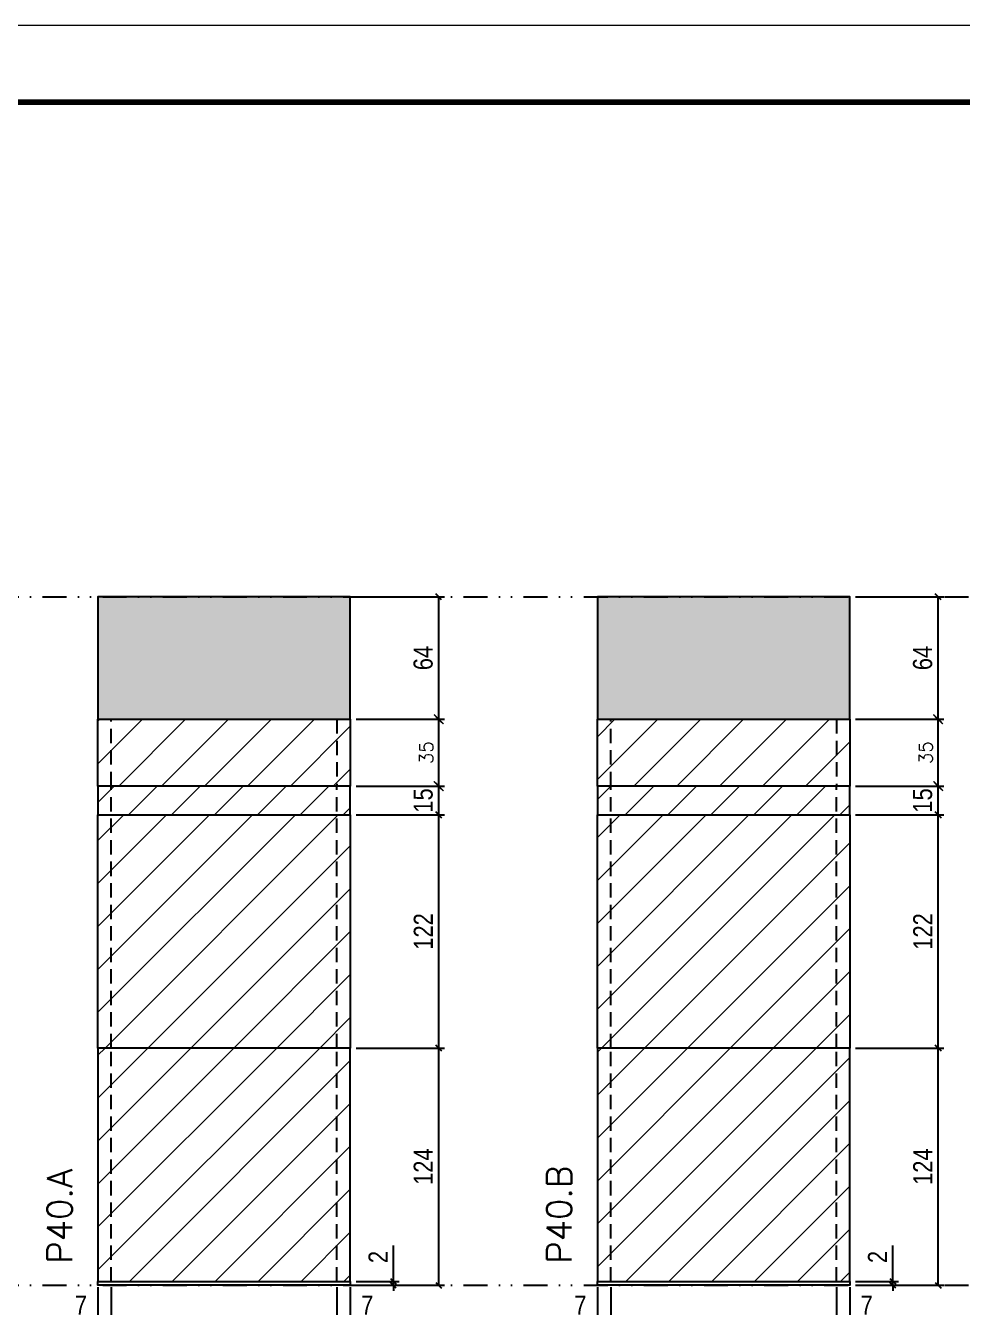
# Model space of a CAD drawing. Extents: x 2949 to 9203, y -16089 to 12527.
# Drawn here: x 6653 to 7143, y -778 to -108 of the extents above; entities that cross this region are included whole.
import ezdxf

# ---------------------------------------------------------------- set-up
doc = ezdxf.new("R2010")
doc.units = 0
for name, pattern in [('DASHED', [0.75, 0.5, -0.25]), ('DIVIDE2', [0.625, 0.25, -0.125, 0, -0.125, 0, -0.125]), ('HIDDEN', [0.375, 0.25, -0.125])]:
    doc.linetypes.add(name, pattern=pattern)
for name, color, linetype in [('COTA', 241, 'Continuous'), ('FUNDOS', 1, 'Continuous'), ('Nível', 160, 'Continuous'), ('Painéis', 200, 'Continuous'), ('Sarrafo de Pressão', 42, 'HIDDEN')]:
    doc.layers.add(name, color=color, linetype=linetype)
for name, color, linetype, lineweight in [('Folhas', 255, 'Continuous', 9), ('Hachura', 251, 'Continuous', 9), ('SARRAFO DE PRESSAO', 251, 'DASHED', 9), ('Texto Seção', 7, 'Continuous', 15)]:
    doc.layers.add(name, color=color, linetype=linetype, lineweight=lineweight)
doc.styles.add('COTA TECNICA', font='techl___.ttf', dxfattribs={"height": 10})
doc.styles.add('COTA TECNICA-50', font='techl___.ttf', dxfattribs={"height": 10})
doc.styles.add('REGUA-120', font='ROMANS.shx', dxfattribs={"height": 15})
doc.styles.add('ROMANS', font='romans.shx')
doc.dimstyles.new('COTA PAINEL-50', dxfattribs={"dimtxt": 10, "dimasz": 3, "dimexe": 3, "dimexo": 3, "dimgap": 3, "dimtad": 1, "dimdec": 1, "dimzin": 12, "dimdsep": 46, "dimtxsty": 'COTA TECNICA-50', "dimblk1": 'OBLIQUE', "dimblk2": 'OBLIQUE', "dimsah": 1, "dimcen": 0.9, "dimclrd": 4, "dimclre": 4, "dimclrt": 240, "dimadec": 1, "dimazin": 3, "dimtfac": 1, "dimtdec": 1, "dimtmove": 0, "dimatfit": 3, "dimfxl": 1, "dimtolj": 1, "dimtzin": 12, "dimarcsym": 0})
doc.dimstyles.new('Cota Paínel', dxfattribs={"dimtxt": 7, "dimasz": 5, "dimexe": 3, "dimexo": 3, "dimgap": 3, "dimtad": 1, "dimdec": 1, "dimzin": 12, "dimdsep": 46, "dimtxsty": 'ROMANS', "dimblk": 'ARCHTICK', "dimcen": 0, "dimclrd": 4, "dimclre": 4, "dimclrt": 1, "dimadec": 1, "dimazin": 3, "dimtfac": 1, "dimtdec": 1, "dimtmove": 0, "dimatfit": 3, "dimldrblk": 'OBLIQUE', "dimfxl": 1, "dimtolj": 1, "dimtzin": 12, "dimarcsym": 0})
doc.dimstyles.new('PAINEL', dxfattribs={"dimtxt": 10, "dimasz": 3, "dimexe": 3, "dimexo": 3, "dimgap": 3, "dimtad": 1, "dimdec": 1, "dimzin": 12, "dimdsep": 46, "dimtxsty": 'COTA TECNICA', "dimblk1": 'OBLIQUE', "dimblk2": 'OBLIQUE', "dimsah": 1, "dimcen": 0.9, "dimclrd": 4, "dimclre": 4, "dimclrt": 240, "dimadec": 1, "dimazin": 3, "dimtfac": 1, "dimtdec": 1, "dimtmove": 0, "dimatfit": 3, "dimfxl": 1, "dimtolj": 1, "dimtzin": 12, "dimarcsym": 0})
pattern_1 = [(45, (-126113.372, -33050.646), (-11.2253202, 11.2253202), [])]
pattern_2 = [(45, (-126168.025, -33050.646), (-11.2253202, 11.2253202), [])]

# ---------------------------------------------------------------- blocks, each defined once
blk = doc.blocks.new('9999999999')
at = {"layer": 'Folhas'}
blk.add_lwpolyline([(98138.98, 34190.21), (99623.98, 34190.21), (99623.98, 35240.21), (98138.98, 35240.21)], close=True, dxfattribs=at)
at = {"layer": 'Folhas', "color": 30, "const_width": 3}
blk.add_lwpolyline([(98213.98, 34230.21), (99583.98, 34230.21), (99583.98, 35200.21), (98213.98, 35200.21)], close=True, dxfattribs=at)
blk = doc.blocks.new('_Oblique')
at = {"color": 0, "linetype": 'ByBlock', "lineweight": -2}
blk.add_line((-0.5, -0.5), (0.5, 0.5), dxfattribs=at)
blk = doc.blocks.new('*D1745')
at = {"layer": 'COTA', "color": 4, "lineweight": -2, "transparency": 16777216}
for p, q in [((6690.49, -767.31), (6690.49, -821.48)), ((6822.49, -767.31), (6822.49, -821.48)), ((6690.49, -818.48), (6822.49, -818.48))]:
    blk.add_line(p, q, dxfattribs=at)
at = {"layer": 'Defpoints', "color": 0, "transparency": 16777216}
for p in [(6690.49, -764.31), (6822.49, -764.31), (6822.49, -818.48)]:
    blk.add_point(p, dxfattribs=at)
at = {"layer": 'COTA', "color": 4, "lineweight": -2, "transparency": 16777216, "xscale": 3, "yscale": 3, "zscale": 3, "rotation": 180}
blk.add_blockref('_Oblique', (6690.49, -818.48), dxfattribs=at)
at = {"layer": 'COTA', "color": 4, "lineweight": -2, "transparency": 16777216, "xscale": 3, "yscale": 3, "zscale": 3}
blk.add_blockref('_Oblique', (6822.49, -818.48), dxfattribs=at)
at = {"layer": 'COTA', "color": 240, "transparency": 16777216, "insert": (6756.49, -810.26), "char_height": 10, "attachment_point": 5, "style": 'COTA TECNICA'}
blk.add_mtext('\\A1;132', dxfattribs=at)
blk = doc.blocks.new('*D1746')
at = {"layer": 'COTA', "color": 4, "lineweight": -2, "transparency": 16777216}
for p, q in [((6825.49, -406.31), (6871.73, -406.31)), ((6868.73, -470.31), (6868.73, -406.31)), ((6825.49, -470.31), (6871.73, -470.31))]:
    blk.add_line(p, q, dxfattribs=at)
at = {"layer": 'Defpoints', "color": 0, "transparency": 16777216}
for p in [(6822.49, -406.31), (6868.73, -406.31), (6822.49, -470.31)]:
    blk.add_point(p, dxfattribs=at)
at = {"layer": 'COTA', "color": 4, "lineweight": -2, "transparency": 16777216, "xscale": 3, "yscale": 3, "zscale": 3}
for p, rotation in [((6868.73, -406.31), 90), ((6868.73, -470.31), 270)]:
    blk.add_blockref('_Oblique', p, dxfattribs=dict(at, rotation=rotation))
at = {"layer": 'COTA', "color": 240, "transparency": 16777216, "insert": (6860.62, -438.31), "char_height": 10, "attachment_point": 5, "rotation": 90, "style": 'COTA TECNICA'}
blk.add_mtext('\\A1;64', dxfattribs=at)
blk = doc.blocks.new('*D1747')
at = {"layer": 'COTA', "color": 4, "lineweight": -2, "transparency": 16777216}
for p, q in [((6825.49, -642.31), (6871.73, -642.31)), ((6868.73, -766.31), (6868.73, -642.31)), ((6825.49, -766.31), (6871.73, -766.31))]:
    blk.add_line(p, q, dxfattribs=at)
at = {"layer": 'Defpoints', "color": 0, "transparency": 16777216}
for p in [(6822.49, -642.31), (6868.73, -642.31), (6822.49, -766.31)]:
    blk.add_point(p, dxfattribs=at)
at = {"layer": 'COTA', "color": 4, "lineweight": -2, "transparency": 16777216, "xscale": 3, "yscale": 3, "zscale": 3}
for p, rotation in [((6868.73, -642.31), 90), ((6868.73, -766.31), 270)]:
    blk.add_blockref('_Oblique', p, dxfattribs=dict(at, rotation=rotation))
at = {"layer": 'COTA', "color": 240, "transparency": 16777216, "insert": (6860.65, -704.31), "char_height": 10, "attachment_point": 5, "rotation": 90, "style": 'COTA TECNICA-50'}
blk.add_mtext('\\A1;124', dxfattribs=at)
blk = doc.blocks.new('*D1748')
at = {"layer": 'COTA', "color": 4, "lineweight": -2, "transparency": 16777216}
for p, q in [((6845.01, -764.31), (6845.01, -745.51)), ((6825.49, -764.31), (6848.01, -764.31)), ((6825.49, -766.31), (6848.01, -766.31)), ((6845.01, -766.31), (6845.01, -764.31)), ((6845.01, -766.31), (6845.01, -769.31))]:
    blk.add_line(p, q, dxfattribs=at)
at = {"layer": 'Defpoints', "color": 0, "transparency": 16777216}
for p in [(6822.49, -764.31), (6822.49, -766.31), (6845.01, -766.31)]:
    blk.add_point(p, dxfattribs=at)
at = {"layer": 'COTA', "color": 4, "lineweight": -2, "transparency": 16777216, "xscale": 3, "yscale": 3, "zscale": 3}
for p, rotation in [((6845.01, -764.31), 270), ((6845.01, -766.31), 90)]:
    blk.add_blockref('_Oblique', p, dxfattribs=dict(at, rotation=rotation))
at = {"layer": 'COTA', "color": 240, "transparency": 16777216, "insert": (6837.01, -751.56), "char_height": 10, "attachment_point": 5, "rotation": 90, "style": 'COTA TECNICA-50'}
blk.add_mtext('\\A1;2', dxfattribs=at)
blk = doc.blocks.new('*D1749')
at = {"layer": 'COTA', "color": 4, "linetype": 'ByBlock', "lineweight": -2, "transparency": 16777216}
for p, q in [((6825.49, -520.31), (6871.73, -520.31)), ((6868.73, -642.31), (6868.73, -520.31)), ((6825.49, -642.31), (6871.73, -642.31))]:
    blk.add_line(p, q, dxfattribs=at)
at = {"layer": 'Defpoints', "color": 0, "linetype": 'ByBlock', "transparency": 16777216}
for p in [(6822.49, -520.31), (6868.73, -520.31), (6822.49, -642.31)]:
    blk.add_point(p, dxfattribs=at)
at = {"layer": 'COTA', "color": 4, "linetype": 'ByBlock', "lineweight": -2, "transparency": 16777216, "xscale": 3, "yscale": 3, "zscale": 3}
for p, rotation in [((6868.73, -520.31), 90), ((6868.73, -642.31), 270)]:
    blk.add_blockref('_Oblique', p, dxfattribs=dict(at, rotation=rotation))
at = {"layer": 'COTA', "color": 240, "linetype": 'ByBlock', "transparency": 16777216, "insert": (6860.67, -581.31), "char_height": 10, "attachment_point": 5, "rotation": 90, "style": 'COTA TECNICA'}
blk.add_mtext('\\A1;122', dxfattribs=at)
blk = doc.blocks.new('*D1750')
at = {"layer": 'COTA', "color": 4, "lineweight": -2, "transparency": 16777216}
for p, q in [((6690.49, -769.31), (6690.49, -787.82)), ((6697.49, -767.31), (6697.49, -787.82)), ((6690.49, -784.82), (6675.76, -784.82)), ((6697.49, -784.82), (6690.49, -784.82))]:
    blk.add_line(p, q, dxfattribs=at)
at = {"layer": 'Defpoints', "color": 0, "transparency": 16777216}
for p in [(6690.49, -766.31), (6697.49, -764.31), (6690.49, -784.82)]:
    blk.add_point(p, dxfattribs=at)
at = {"layer": 'COTA', "color": 4, "lineweight": -2, "transparency": 16777216, "xscale": 3, "yscale": 3, "zscale": 3, "rotation": 180}
blk.add_blockref('_Oblique', (6690.49, -784.82), dxfattribs=at)
at = {"layer": 'COTA', "color": 4, "lineweight": -2, "transparency": 16777216, "xscale": 3, "yscale": 3, "zscale": 3}
blk.add_blockref('_Oblique', (6697.49, -784.82), dxfattribs=at)
at = {"layer": 'COTA', "color": 240, "transparency": 16777216, "insert": (6681.62, -776.75), "char_height": 10, "attachment_point": 5, "style": 'COTA TECNICA-50'}
blk.add_mtext('\\A1;7', dxfattribs=at)
blk = doc.blocks.new('*D1751')
at = {"layer": 'COTA', "color": 4, "lineweight": -2, "transparency": 16777216}
for p, q in [((6815.49, -767.31), (6815.49, -787.82)), ((6822.49, -769.31), (6822.49, -787.82)), ((6815.49, -784.82), (6822.49, -784.82)), ((6822.49, -784.82), (6837.22, -784.82))]:
    blk.add_line(p, q, dxfattribs=at)
at = {"layer": 'Defpoints', "color": 0, "transparency": 16777216}
for p in [(6815.49, -764.31), (6822.49, -766.31), (6822.49, -784.82)]:
    blk.add_point(p, dxfattribs=at)
at = {"layer": 'COTA', "color": 4, "lineweight": -2, "transparency": 16777216, "xscale": 3, "yscale": 3, "zscale": 3, "rotation": 180}
blk.add_blockref('_Oblique', (6815.49, -784.82), dxfattribs=at)
at = {"layer": 'COTA', "color": 4, "lineweight": -2, "transparency": 16777216, "xscale": 3, "yscale": 3, "zscale": 3}
blk.add_blockref('_Oblique', (6822.49, -784.82), dxfattribs=at)
at = {"layer": 'COTA', "color": 240, "transparency": 16777216, "insert": (6831.35, -776.75), "char_height": 10, "attachment_point": 5, "style": 'COTA TECNICA-50'}
blk.add_mtext('\\A1;7', dxfattribs=at)
blk = doc.blocks.new('*D1773')
at = {"layer": 'Defpoints', "color": 0, "linetype": 'ByBlock', "transparency": 16777216}
for p in [(6822.49, -505.31), (6868.73, -505.31), (6822.49, -520.31)]:
    blk.add_point(p, dxfattribs=at)
at = {"layer": 'FUNDOS', "color": 4, "linetype": 'ByBlock', "lineweight": -2, "transparency": 16777216}
for p, q in [((6825.49, -505.31), (6871.73, -505.31)), ((6868.73, -520.31), (6868.73, -505.31)), ((6825.49, -520.31), (6871.73, -520.31))]:
    blk.add_line(p, q, dxfattribs=at)
at = {"layer": 'FUNDOS', "color": 4, "linetype": 'ByBlock', "lineweight": -2, "transparency": 16777216, "xscale": 3, "yscale": 3, "zscale": 3}
for p, rotation in [((6868.73, -505.31), 90), ((6868.73, -520.31), 270)]:
    blk.add_blockref('_Oblique', p, dxfattribs=dict(at, rotation=rotation))
at = {"layer": 'FUNDOS', "color": 240, "linetype": 'ByBlock', "transparency": 16777216, "insert": (6860.62, -512.81), "char_height": 10, "attachment_point": 5, "rotation": 90, "style": 'COTA TECNICA'}
blk.add_mtext('\\A1;15', dxfattribs=at)
blk = doc.blocks.new('*D1752')
at = {"layer": 'COTA', "color": 4, "lineweight": -2, "transparency": 16777216}
for p, q in [((6951.71, -767.31), (6951.71, -821.48)), ((7083.71, -767.31), (7083.71, -821.48)), ((6951.71, -818.48), (7083.71, -818.48))]:
    blk.add_line(p, q, dxfattribs=at)
at = {"layer": 'Defpoints', "color": 0, "transparency": 16777216}
for p in [(6951.71, -764.31), (7083.71, -764.31), (7083.71, -818.48)]:
    blk.add_point(p, dxfattribs=at)
at = {"layer": 'COTA', "color": 4, "lineweight": -2, "transparency": 16777216, "xscale": 3, "yscale": 3, "zscale": 3, "rotation": 180}
blk.add_blockref('_Oblique', (6951.71, -818.48), dxfattribs=at)
at = {"layer": 'COTA', "color": 4, "lineweight": -2, "transparency": 16777216, "xscale": 3, "yscale": 3, "zscale": 3}
blk.add_blockref('_Oblique', (7083.71, -818.48), dxfattribs=at)
at = {"layer": 'COTA', "color": 240, "transparency": 16777216, "insert": (7017.71, -810.26), "char_height": 10, "attachment_point": 5, "style": 'COTA TECNICA'}
blk.add_mtext('\\A1;132', dxfattribs=at)
blk = doc.blocks.new('*D1753')
at = {"layer": 'COTA', "color": 4, "lineweight": -2, "transparency": 16777216}
for p, q in [((7086.71, -406.31), (7132.95, -406.31)), ((7129.95, -470.31), (7129.95, -406.31)), ((7086.71, -470.31), (7132.95, -470.31))]:
    blk.add_line(p, q, dxfattribs=at)
at = {"layer": 'Defpoints', "color": 0, "transparency": 16777216}
for p in [(7083.71, -406.31), (7129.95, -406.31), (7083.71, -470.31)]:
    blk.add_point(p, dxfattribs=at)
at = {"layer": 'COTA', "color": 4, "lineweight": -2, "transparency": 16777216, "xscale": 3, "yscale": 3, "zscale": 3}
for p, rotation in [((7129.95, -406.31), 90), ((7129.95, -470.31), 270)]:
    blk.add_blockref('_Oblique', p, dxfattribs=dict(at, rotation=rotation))
at = {"layer": 'COTA', "color": 240, "transparency": 16777216, "insert": (7121.84, -438.31), "char_height": 10, "attachment_point": 5, "rotation": 90, "style": 'COTA TECNICA'}
blk.add_mtext('\\A1;64', dxfattribs=at)
blk = doc.blocks.new('*D1754')
at = {"layer": 'COTA', "color": 4, "lineweight": -2, "transparency": 16777216}
for p, q in [((7086.71, -642.31), (7132.95, -642.31)), ((7129.95, -766.31), (7129.95, -642.31)), ((7086.71, -766.31), (7132.95, -766.31))]:
    blk.add_line(p, q, dxfattribs=at)
at = {"layer": 'Defpoints', "color": 0, "transparency": 16777216}
for p in [(7083.71, -642.31), (7129.95, -642.31), (7083.71, -766.31)]:
    blk.add_point(p, dxfattribs=at)
at = {"layer": 'COTA', "color": 4, "lineweight": -2, "transparency": 16777216, "xscale": 3, "yscale": 3, "zscale": 3}
for p, rotation in [((7129.95, -642.31), 90), ((7129.95, -766.31), 270)]:
    blk.add_blockref('_Oblique', p, dxfattribs=dict(at, rotation=rotation))
at = {"layer": 'COTA', "color": 240, "transparency": 16777216, "insert": (7121.87, -704.31), "char_height": 10, "attachment_point": 5, "rotation": 90, "style": 'COTA TECNICA-50'}
blk.add_mtext('\\A1;124', dxfattribs=at)
blk = doc.blocks.new('*D1755')
at = {"layer": 'COTA', "color": 4, "lineweight": -2, "transparency": 16777216}
for p, q in [((7106.23, -764.31), (7106.23, -745.51)), ((7086.71, -764.31), (7109.23, -764.31)), ((7086.71, -766.31), (7109.23, -766.31)), ((7106.23, -766.31), (7106.23, -764.31)), ((7106.23, -766.31), (7106.23, -769.31))]:
    blk.add_line(p, q, dxfattribs=at)
at = {"layer": 'Defpoints', "color": 0, "transparency": 16777216}
for p in [(7083.71, -764.31), (7083.71, -766.31), (7106.23, -766.31)]:
    blk.add_point(p, dxfattribs=at)
at = {"layer": 'COTA', "color": 4, "lineweight": -2, "transparency": 16777216, "xscale": 3, "yscale": 3, "zscale": 3}
for p, rotation in [((7106.23, -764.31), 270), ((7106.23, -766.31), 90)]:
    blk.add_blockref('_Oblique', p, dxfattribs=dict(at, rotation=rotation))
at = {"layer": 'COTA', "color": 240, "transparency": 16777216, "insert": (7098.23, -751.56), "char_height": 10, "attachment_point": 5, "rotation": 90, "style": 'COTA TECNICA-50'}
blk.add_mtext('\\A1;2', dxfattribs=at)
blk = doc.blocks.new('*D1756')
at = {"layer": 'COTA', "color": 4, "linetype": 'ByBlock', "lineweight": -2, "transparency": 16777216}
for p, q in [((7086.71, -520.31), (7132.95, -520.31)), ((7129.95, -642.31), (7129.95, -520.31)), ((7086.71, -642.31), (7132.95, -642.31))]:
    blk.add_line(p, q, dxfattribs=at)
at = {"layer": 'Defpoints', "color": 0, "linetype": 'ByBlock', "transparency": 16777216}
for p in [(7083.71, -520.31), (7129.95, -520.31), (7083.71, -642.31)]:
    blk.add_point(p, dxfattribs=at)
at = {"layer": 'COTA', "color": 4, "linetype": 'ByBlock', "lineweight": -2, "transparency": 16777216, "xscale": 3, "yscale": 3, "zscale": 3}
for p, rotation in [((7129.95, -520.31), 90), ((7129.95, -642.31), 270)]:
    blk.add_blockref('_Oblique', p, dxfattribs=dict(at, rotation=rotation))
at = {"layer": 'COTA', "color": 240, "linetype": 'ByBlock', "transparency": 16777216, "insert": (7121.89, -581.31), "char_height": 10, "attachment_point": 5, "rotation": 90, "style": 'COTA TECNICA'}
blk.add_mtext('\\A1;122', dxfattribs=at)
blk = doc.blocks.new('*D1757')
at = {"layer": 'COTA', "color": 4, "lineweight": -2, "transparency": 16777216}
for p, q in [((6951.71, -769.31), (6951.71, -787.82)), ((6958.71, -767.31), (6958.71, -787.82)), ((6951.71, -784.82), (6936.98, -784.82)), ((6958.71, -784.82), (6951.71, -784.82))]:
    blk.add_line(p, q, dxfattribs=at)
at = {"layer": 'Defpoints', "color": 0, "transparency": 16777216}
for p in [(6951.71, -766.31), (6958.71, -764.31), (6951.71, -784.82)]:
    blk.add_point(p, dxfattribs=at)
at = {"layer": 'COTA', "color": 4, "lineweight": -2, "transparency": 16777216, "xscale": 3, "yscale": 3, "zscale": 3, "rotation": 180}
blk.add_blockref('_Oblique', (6951.71, -784.82), dxfattribs=at)
at = {"layer": 'COTA', "color": 4, "lineweight": -2, "transparency": 16777216, "xscale": 3, "yscale": 3, "zscale": 3}
blk.add_blockref('_Oblique', (6958.71, -784.82), dxfattribs=at)
at = {"layer": 'COTA', "color": 240, "transparency": 16777216, "insert": (6942.84, -776.75), "char_height": 10, "attachment_point": 5, "style": 'COTA TECNICA-50'}
blk.add_mtext('\\A1;7', dxfattribs=at)
blk = doc.blocks.new('*D1758')
at = {"layer": 'COTA', "color": 4, "lineweight": -2, "transparency": 16777216}
for p, q in [((7076.71, -767.31), (7076.71, -787.82)), ((7083.71, -769.31), (7083.71, -787.82)), ((7076.71, -784.82), (7083.71, -784.82)), ((7083.71, -784.82), (7098.44, -784.82))]:
    blk.add_line(p, q, dxfattribs=at)
at = {"layer": 'Defpoints', "color": 0, "transparency": 16777216}
for p in [(7076.71, -764.31), (7083.71, -766.31), (7083.71, -784.82)]:
    blk.add_point(p, dxfattribs=at)
at = {"layer": 'COTA', "color": 4, "lineweight": -2, "transparency": 16777216, "xscale": 3, "yscale": 3, "zscale": 3, "rotation": 180}
blk.add_blockref('_Oblique', (7076.71, -784.82), dxfattribs=at)
at = {"layer": 'COTA', "color": 4, "lineweight": -2, "transparency": 16777216, "xscale": 3, "yscale": 3, "zscale": 3}
blk.add_blockref('_Oblique', (7083.71, -784.82), dxfattribs=at)
at = {"layer": 'COTA', "color": 240, "transparency": 16777216, "insert": (7092.57, -776.75), "char_height": 10, "attachment_point": 5, "style": 'COTA TECNICA-50'}
blk.add_mtext('\\A1;7', dxfattribs=at)
blk = doc.blocks.new('*D1774')
at = {"layer": 'Defpoints', "color": 0, "linetype": 'ByBlock', "transparency": 16777216}
for p in [(7083.71, -505.31), (7129.95, -505.31), (7083.71, -520.31)]:
    blk.add_point(p, dxfattribs=at)
at = {"layer": 'FUNDOS', "color": 4, "linetype": 'ByBlock', "lineweight": -2, "transparency": 16777216}
for p, q in [((7086.71, -505.31), (7132.95, -505.31)), ((7129.95, -520.31), (7129.95, -505.31)), ((7086.71, -520.31), (7132.95, -520.31))]:
    blk.add_line(p, q, dxfattribs=at)
at = {"layer": 'FUNDOS', "color": 4, "linetype": 'ByBlock', "lineweight": -2, "transparency": 16777216, "xscale": 3, "yscale": 3, "zscale": 3}
for p, rotation in [((7129.95, -505.31), 90), ((7129.95, -520.31), 270)]:
    blk.add_blockref('_Oblique', p, dxfattribs=dict(at, rotation=rotation))
at = {"layer": 'FUNDOS', "color": 240, "linetype": 'ByBlock', "transparency": 16777216, "insert": (7121.84, -512.81), "char_height": 10, "attachment_point": 5, "rotation": 90, "style": 'COTA TECNICA'}
blk.add_mtext('\\A1;15', dxfattribs=at)
blk = doc.blocks.new('_ArchTick')
at = {"color": 0, "linetype": 'ByBlock', "const_width": 0.15}
blk.add_lwpolyline([(-0.5, -0.5), (0.5, 0.5)], dxfattribs=at)
blk = doc.blocks.new('*D1759')
at = {"layer": 'COTA', "color": 4, "lineweight": -2, "transparency": 16777216}
for p, q in [((6825.49, -470.31), (6871.73, -470.31)), ((6868.73, -505.31), (6868.73, -470.31)), ((6825.49, -505.31), (6871.73, -505.31))]:
    blk.add_line(p, q, dxfattribs=at)
at = {"layer": 'Defpoints', "color": 0, "transparency": 16777216}
for p in [(6822.49, -470.31), (6868.73, -470.31), (6822.49, -505.31)]:
    blk.add_point(p, dxfattribs=at)
at = {"layer": 'COTA', "color": 4, "lineweight": -2, "transparency": 16777216, "xscale": 5, "yscale": 5, "zscale": 5}
for p, rotation in [((6868.73, -470.31), 90), ((6868.73, -505.31), 270)]:
    blk.add_blockref('_ArchTick', p, dxfattribs=dict(at, rotation=rotation))
at = {"layer": 'COTA', "color": 1, "transparency": 16777216, "insert": (6862.23, -487.81), "char_height": 7, "attachment_point": 5, "rotation": 90, "style": 'ROMANS'}
blk.add_mtext('\\A1;35', dxfattribs=at)
blk = doc.blocks.new('*D1760')
at = {"layer": 'COTA', "color": 4, "lineweight": -2, "transparency": 16777216}
for p, q in [((7086.71, -470.31), (7132.95, -470.31)), ((7129.95, -505.31), (7129.95, -470.31)), ((7086.71, -505.31), (7132.95, -505.31))]:
    blk.add_line(p, q, dxfattribs=at)
at = {"layer": 'Defpoints', "color": 0, "transparency": 16777216}
for p in [(7083.71, -470.31), (7129.95, -470.31), (7083.71, -505.31)]:
    blk.add_point(p, dxfattribs=at)
at = {"layer": 'COTA', "color": 4, "lineweight": -2, "transparency": 16777216, "xscale": 5, "yscale": 5, "zscale": 5}
for p, rotation in [((7129.95, -470.31), 90), ((7129.95, -505.31), 270)]:
    blk.add_blockref('_ArchTick', p, dxfattribs=dict(at, rotation=rotation))
at = {"layer": 'COTA', "color": 1, "transparency": 16777216, "insert": (7123.45, -487.81), "char_height": 7, "attachment_point": 5, "rotation": 90, "style": 'ROMANS'}
blk.add_mtext('\\A1;35', dxfattribs=at)

msp = doc.modelspace()

# ---------------------------------------------------------------- hatches: boundary and pattern name
at = {"layer": 'COTA', "linetype": 'ByBlock'}
h = msp.add_hatch(dxfattribs=at)
h.set_pattern_fill('AR-CONC', color=256, scale=0.03)
h.set_pattern_definition([(50, (-124412.596, -27275.571), (5.46554007, -0.47817257), [0.5715, -6.2865]), (355, (-124412.596, -27275.571), (-1.05730264, 5.73170536), [0.4572, -5.02921753]), (100.4514447, (-124412.1405, -27275.611), (4.40823741, 5.25353256), [0.48570026, -5.34270734]), (46.1842, (-124412.596, -27274.047), (8.13237123, -1.26126984), [0.85725, -9.42975]), (96.6355576, (-124411.918, -27274.152), (7.122124, 7.42278374), [0.7285507, -8.01406824]), (351.184151, (-124412.596, -27274.047), (7.122124, 7.42278374), [0.685799, -7.54379196]), (21, (-124411.834, -27274.428), (4.54843174, -3.06795595), [0.5715, -6.2865]), (326, (-124411.834, -27274.428), (1.85406085, 5.52563898), [0.4572, -5.0292]), (71.451445, (-124411.455, -27274.6836), (6.40249258, 2.45768307), [0.48570026, -5.34269813]), (37.5, (-124412.596, -27275.571), (0.092658098, 2.536651166), [0, -4.96824, 0, -5.1054, 0, -5.04825]), (7.5, (-124412.596, -27275.571), (2.004589875, 3.005417245), [0, -2.91084, 0, -4.85394, 0, -1.92405]), (327.5, (-124414.2953, -27275.571), (4.067717855, -0.17186232), [0, -1.905, 0, -5.9436, 0, -7.8867]), (317.5, (-124415.0573, -27275.571), (4.44387544, 0.76279473), [0, -2.4765, 0, -3.94716, 0, -5.6007])])
h.paths.add_polyline_path([(6690.49, -470.31), (6822.49, -470.31), (6822.49, -406.31), (6690.49, -406.31)])
h = msp.add_hatch(dxfattribs=at)
h.set_pattern_fill('AR-CONC', color=256, scale=0.03)
h.set_pattern_definition([(50, (-124151.3774, -27275.571), (5.46554007, -0.47817257), [0.5715, -6.2865]), (355, (-124151.3774, -27275.571), (-1.05730264, 5.73170536), [0.4572, -5.02921753]), (100.4514447, (-124150.922, -27275.611), (4.40823741, 5.25353256), [0.48570026, -5.34270734]), (46.1842, (-124151.3774, -27274.047), (8.13237123, -1.26126984), [0.85725, -9.42975]), (96.6355576, (-124150.7, -27274.152), (7.122124, 7.42278374), [0.7285507, -8.01406824]), (351.184151, (-124151.377, -27274.047), (7.122124, 7.42278374), [0.685799, -7.54379196]), (21, (-124150.6154, -27274.428), (4.54843174, -3.06795595), [0.5715, -6.2865]), (326, (-124150.6154, -27274.428), (1.85406085, 5.52563898), [0.4572, -5.0292]), (71.451445, (-124150.2363, -27274.6836), (6.40249258, 2.45768307), [0.48570026, -5.34269813]), (37.5, (-124151.3774, -27275.571), (0.092658098, 2.536651166), [0, -4.96824, 0, -5.1054, 0, -5.04825]), (7.5, (-124151.3774, -27275.571), (2.004589875, 3.005417245), [0, -2.91084, 0, -4.85394, 0, -1.92405]), (327.5, (-124153.0766, -27275.571), (4.067717855, -0.17186232), [0, -1.905, 0, -5.9436, 0, -7.8867]), (317.5, (-124153.8386, -27275.571), (4.44387544, 0.76279473), [0, -2.4765, 0, -3.94716, 0, -5.6007])])
h.paths.add_polyline_path([(6951.71, -470.31), (7083.71, -470.31), (7083.71, -406.31), (6951.71, -406.31)])
at = {"layer": 'Hachura'}
h = msp.add_hatch(dxfattribs=at)
h.set_pattern_fill('ANSI31', color=256, scale=5)
h.paths.add_polyline_path([(6822.49, -470.31), (6690.49, -470.31), (6690.49, -505.31), (6822.49, -505.31)])
h = msp.add_hatch(dxfattribs=at)
h.set_pattern_fill('ANSI31', color=256, scale=5)
h.paths.add_polyline_path([(7083.71, -470.31), (6951.71, -470.31), (6951.71, -505.31), (7083.71, -505.31)])
at = {"layer": 'Hachura', "linetype": 'ByBlock'}
h = msp.add_hatch(dxfattribs=at)
h.set_pattern_fill('ANSI31', color=256, scale=5)
h.set_pattern_definition([(45, (-126113.372, -33075.646), (-11.2253202, 11.2253202), [])])
h.paths.add_polyline_path([(6690.49, -520.31), (6822.49, -520.31), (6822.49, -505.31), (6690.49, -505.31)])
h = msp.add_hatch(dxfattribs=at)
h.set_pattern_fill('ANSI31', color=256, scale=5)
h.set_pattern_definition([(45, (-126168.025, -33075.646), (-11.2253202, 11.2253202), [])])
h.paths.add_polyline_path([(7083.71, -520.31), (7083.71, -505.31), (6951.71, -505.31), (6951.71, -520.31)])
h = msp.add_hatch(dxfattribs=at)
h.set_pattern_fill('ANSI31', color=256, scale=5)
h.set_pattern_definition(pattern_1)
h.paths.add_polyline_path([(6822.49, -520.31), (6690.49, -520.31), (6690.49, -642.31), (6822.49, -642.31)])
h = msp.add_hatch(dxfattribs=at)
h.set_pattern_fill('ANSI31', color=256, scale=5)
h.set_pattern_definition(pattern_2)
h.paths.add_polyline_path([(7083.71, -642.31), (7083.71, -520.31), (6951.71, -520.31), (6951.71, -642.31)])
h = msp.add_hatch(dxfattribs=at)
h.set_pattern_fill('ANSI31', color=256, scale=5)
h.set_pattern_definition(pattern_1)
h.paths.add_polyline_path([(6822.49, -642.31), (6690.49, -642.31), (6690.49, -764.31), (6822.49, -764.31)])
h = msp.add_hatch(dxfattribs=at)
h.set_pattern_fill('ANSI31', color=256, scale=5)
h.set_pattern_definition(pattern_2)
h.paths.add_polyline_path([(7083.71, -642.31), (6951.71, -642.31), (6951.71, -764.31), (7083.71, -764.31)])

# ---------------------------------------------------------------- linework, layer by layer
at = {"layer": 'COTA', "linetype": 'ByBlock'}
for points in [[(6690.49, -470.31), (6822.49, -470.31), (6822.49, -406.31), (6690.49, -406.31)], [(6951.71, -470.31), (7083.71, -470.31), (7083.71, -406.31), (6951.71, -406.31)]]:
    msp.add_lwpolyline(points, close=True, dxfattribs=at)
at = {"layer": 'Nível', "color": 4, "linetype": 'DIVIDE2', "ltscale": 50}
for p, q in [((6567.19, -406.31), (7577.53, -406.31)), ((6567.19, -766.31), (7577.53, -766.31))]:
    msp.add_line(p, q, dxfattribs=at)
at = {"layer": 'Painéis'}
for p, q in [((6690.49, -470.31), (6822.49, -470.31)), ((6690.49, -505.31), (6690.49, -470.31)), ((6822.49, -470.31), (6822.49, -505.31)), ((6951.71, -470.31), (7083.71, -470.31)), ((6951.71, -505.31), (6951.71, -470.31)), ((7083.71, -470.31), (7083.71, -505.31))]:
    msp.add_line(p, q, dxfattribs=at)
for points in [[(6690.49, -520.31), (6822.49, -520.31), (6822.49, -505.31), (6690.49, -505.31)], [(6951.71, -520.31), (7083.71, -520.31), (7083.71, -505.31), (6951.71, -505.31)], [(6822.49, -642.31), (6690.49, -642.31), (6690.49, -520.31), (6822.49, -520.31)], [(7083.71, -642.31), (6951.71, -642.31), (6951.71, -520.31), (7083.71, -520.31)], [(6690.49, -764.31), (6822.49, -764.31), (6822.49, -642.31), (6690.49, -642.31)], [(6951.71, -764.31), (7083.71, -764.31), (7083.71, -642.31), (6951.71, -642.31)], [(6690.49, -764.31), (6822.49, -764.31), (6822.49, -766.31), (6690.49, -766.31)], [(6951.71, -764.31), (7083.71, -764.31), (7083.71, -766.31), (6951.71, -766.31)]]:
    msp.add_lwpolyline(points, close=True, dxfattribs=at)
at = {"layer": 'Sarrafo de Pressão', "ltscale": 30}
for p, q in [((6697.49, -505.31), (6697.49, -470.31)), ((6815.49, -470.31), (6815.49, -505.31)), ((6958.71, -505.31), (6958.71, -470.31)), ((7076.71, -470.31), (7076.71, -505.31)), ((6697.49, -642.31), (6697.49, -505.31)), ((6815.49, -642.31), (6815.49, -505.31)), ((6958.71, -642.31), (6958.71, -505.31)), ((7076.71, -642.31), (7076.71, -505.31)), ((6697.49, -764.31), (6697.49, -642.31)), ((6815.49, -764.31), (6815.49, -642.31)), ((6958.71, -764.31), (6958.71, -642.31)), ((7076.71, -764.31), (7076.71, -642.31))]:
    msp.add_line(p, q, dxfattribs=at)

# ---------------------------------------------------------------- block references
at = {"layer": 'SARRAFO DE PRESSAO', "color": 6, "linetype": 'ByBlock'}
msp.add_blockref('9999999999', (-92006.44, -35347.8), dxfattribs=at)

# ---------------------------------------------------------------- texts
at = {"layer": 'Texto Seção', "char_height": 13, "width": 285.3299, "attachment_point": 7, "rotation": 90, "style": 'REGUA-120'}
for s, insert in [('P40.A', (6677.02, -755.06)), ('P40.B', (6938.24, -755.06))]:
    msp.add_mtext(s, dxfattribs=dict(at, insert=insert))

# ---------------------------------------------------------------- dimensions: what is measured, and where the dimension line sits
at = {"layer": 'COTA'}
for base, p1, p2, picture, middle in [((6868.73, -406.31), (6822.49, -470.31), (6822.49, -406.31), '*D1746', (6860.62, -438.31)), ((7129.95, -406.31), (7083.71, -470.31), (7083.71, -406.31), '*D1753', (7121.84, -438.31))]:
    dim = msp.add_linear_dim(base=base, p1=p1, p2=p2, angle=90, dimstyle='PAINEL', override={"dimarcsym": 2}, dxfattribs=at)
    dim.commit()
    dim.dimension.update_dxf_attribs({"geometry": picture, "text_midpoint": middle})
for base, p1, p2, angle, dimstyle, picture, middle in [((6868.73, -470.31), (6822.49, -505.31), (6822.49, -470.31), 90, 'Cota Paínel', '*D1759', (6862.23, -487.81)), ((7129.95, -470.31), (7083.71, -505.31), (7083.71, -470.31), 90, 'Cota Paínel', '*D1760', (7123.45, -487.81)), ((6868.73, -642.31), (6822.49, -766.31), (6822.49, -642.31), 90, 'COTA PAINEL-50', '*D1747', (6860.65, -704.31)), ((7129.95, -642.31), (7083.71, -766.31), (7083.71, -642.31), 90, 'COTA PAINEL-50', '*D1754', (7121.87, -704.31)), ((6690.49, -784.82), (6697.49, -764.31), (6690.49, -766.31), 180, 'COTA PAINEL-50', '*D1750', (6681.62, -776.75)), ((6951.71, -784.82), (6958.71, -764.31), (6951.71, -766.31), 180, 'COTA PAINEL-50', '*D1757', (6942.84, -776.75))]:
    dim = msp.add_linear_dim(base=base, p1=p1, p2=p2, angle=angle, dimstyle=dimstyle, dxfattribs=at)
    dim.commit()
    dim.dimension.update_dxf_attribs({"geometry": picture, "text_midpoint": middle})
at = {"layer": 'COTA', "linetype": 'ByBlock'}
for base, p1, p2, picture, middle in [((6868.73, -520.31), (6822.49, -642.31), (6822.49, -520.31), '*D1749', (6860.67, -581.31)), ((7129.95, -520.31), (7083.71, -642.31), (7083.71, -520.31), '*D1756', (7121.89, -581.31))]:
    dim = msp.add_linear_dim(base=base, p1=p1, p2=p2, angle=90, dimstyle='PAINEL', dxfattribs=at)
    dim.commit()
    dim.dimension.update_dxf_attribs({"geometry": picture, "text_midpoint": middle})
at = {"layer": 'COTA'}
for base, p1, p2, picture, middle in [((6845.01, -766.31), (6822.49, -764.31), (6822.49, -766.31), '*D1748', (6845.01, -751.56)), ((7106.23, -766.31), (7083.71, -764.31), (7083.71, -766.31), '*D1755', (7106.23, -751.56))]:
    dim = msp.add_linear_dim(base=base, p1=p1, p2=p2, angle=90, dimstyle='COTA PAINEL-50', dxfattribs=at)
    dim.commit()
    dim.dimension.update_dxf_attribs({"geometry": picture, "text_midpoint": middle, "dimtype": 160})
for base, p1, p2, picture, middle in [((6822.49, -818.48), (6690.49, -764.31), (6822.49, -764.31), '*D1745', (6756.49, -810.26)), ((7083.71, -818.48), (6951.71, -764.31), (7083.71, -764.31), '*D1752', (7017.71, -810.26))]:
    dim = msp.add_linear_dim(base=base, p1=p1, p2=p2, dimstyle='PAINEL', override={"dimarcsym": 2}, dxfattribs=at)
    dim.commit()
    dim.dimension.update_dxf_attribs({"geometry": picture, "text_midpoint": middle})
for base, p1, p2, picture, middle in [((6822.49, -784.82), (6815.49, -764.31), (6822.49, -766.31), '*D1751', (6831.35, -776.75)), ((7083.71, -784.82), (7076.71, -764.31), (7083.71, -766.31), '*D1758', (7092.57, -776.75))]:
    dim = msp.add_linear_dim(base=base, p1=p1, p2=p2, dimstyle='COTA PAINEL-50', dxfattribs=at)
    dim.commit()
    dim.dimension.update_dxf_attribs({"geometry": picture, "text_midpoint": middle})
at = {"layer": 'FUNDOS', "linetype": 'ByBlock'}
for base, p1, p2, picture, middle in [((6868.73, -505.31), (6822.49, -520.31), (6822.49, -505.31), '*D1773', (6868.73, -512.81)), ((7129.95, -505.31), (7083.71, -520.31), (7083.71, -505.31), '*D1774', (7129.95, -512.81))]:
    dim = msp.add_linear_dim(base=base, p1=p1, p2=p2, angle=90, dimstyle='PAINEL', dxfattribs=at)
    dim.commit()
    dim.dimension.update_dxf_attribs({"geometry": picture, "text_midpoint": middle, "dimtype": 160})

doc.saveas('drawing.dxf')
